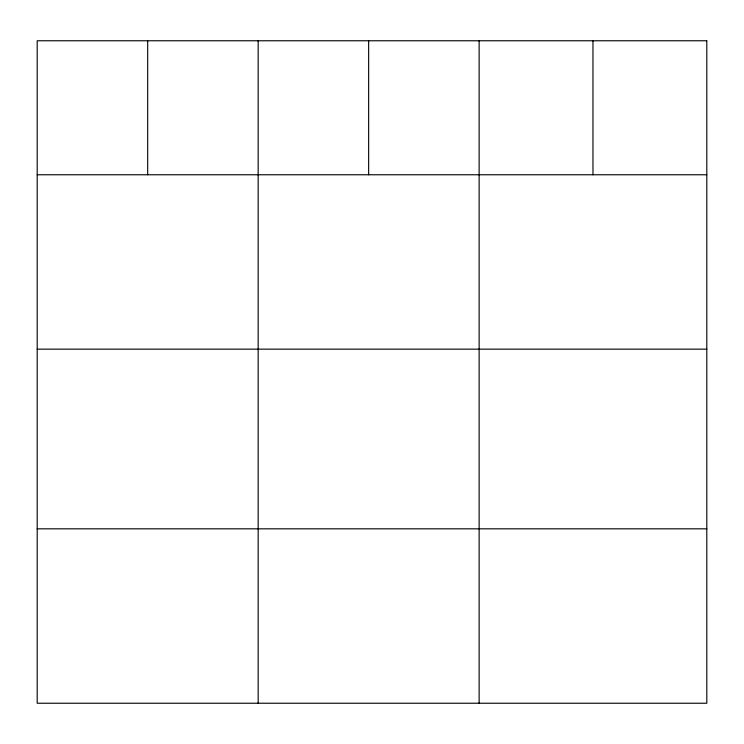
<?xml version="1.0" encoding="UTF-8"?>
<svg xmlns="http://www.w3.org/2000/svg" width="744" height="744" viewBox="0 0 744 744"><rect width="100%" height="100%" fill="white"/><g stroke="black" fill="none" stroke-linecap="round" stroke-linejoin="round"><path stroke-width="1.12" d="M37.2 174.766L706.8 174.766M37.2 349.159L706.8 349.159M37.2 528.835L706.8 528.835M592.968 40.771L592.968 174.766M479.136 40.771L479.136 703.229M368.652 40.771L368.652 174.766M258.168 40.771L258.168 703.229M147.684 40.771L147.684 174.766M706.8 40.771L37.2 40.771L37.2 703.229L706.8 703.229L706.8 40.771"/></g></svg>
